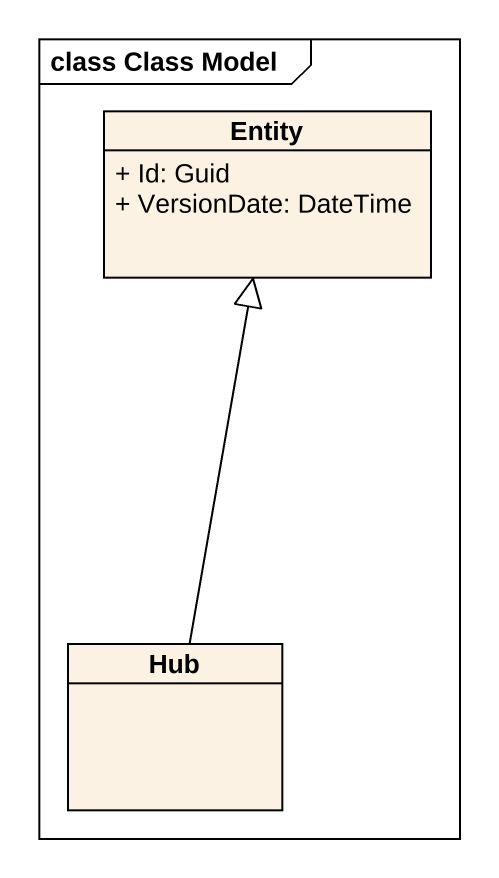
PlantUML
@startuml
mainframe class Class Model
hide circle
hide empty members
skinparam classAttributeIconSize 0
class "Entity" as Entity_ {
  + Id: Guid
  + VersionDate: DateTime
}
class Hub
Hub -up-|> Entity_
@enduml
